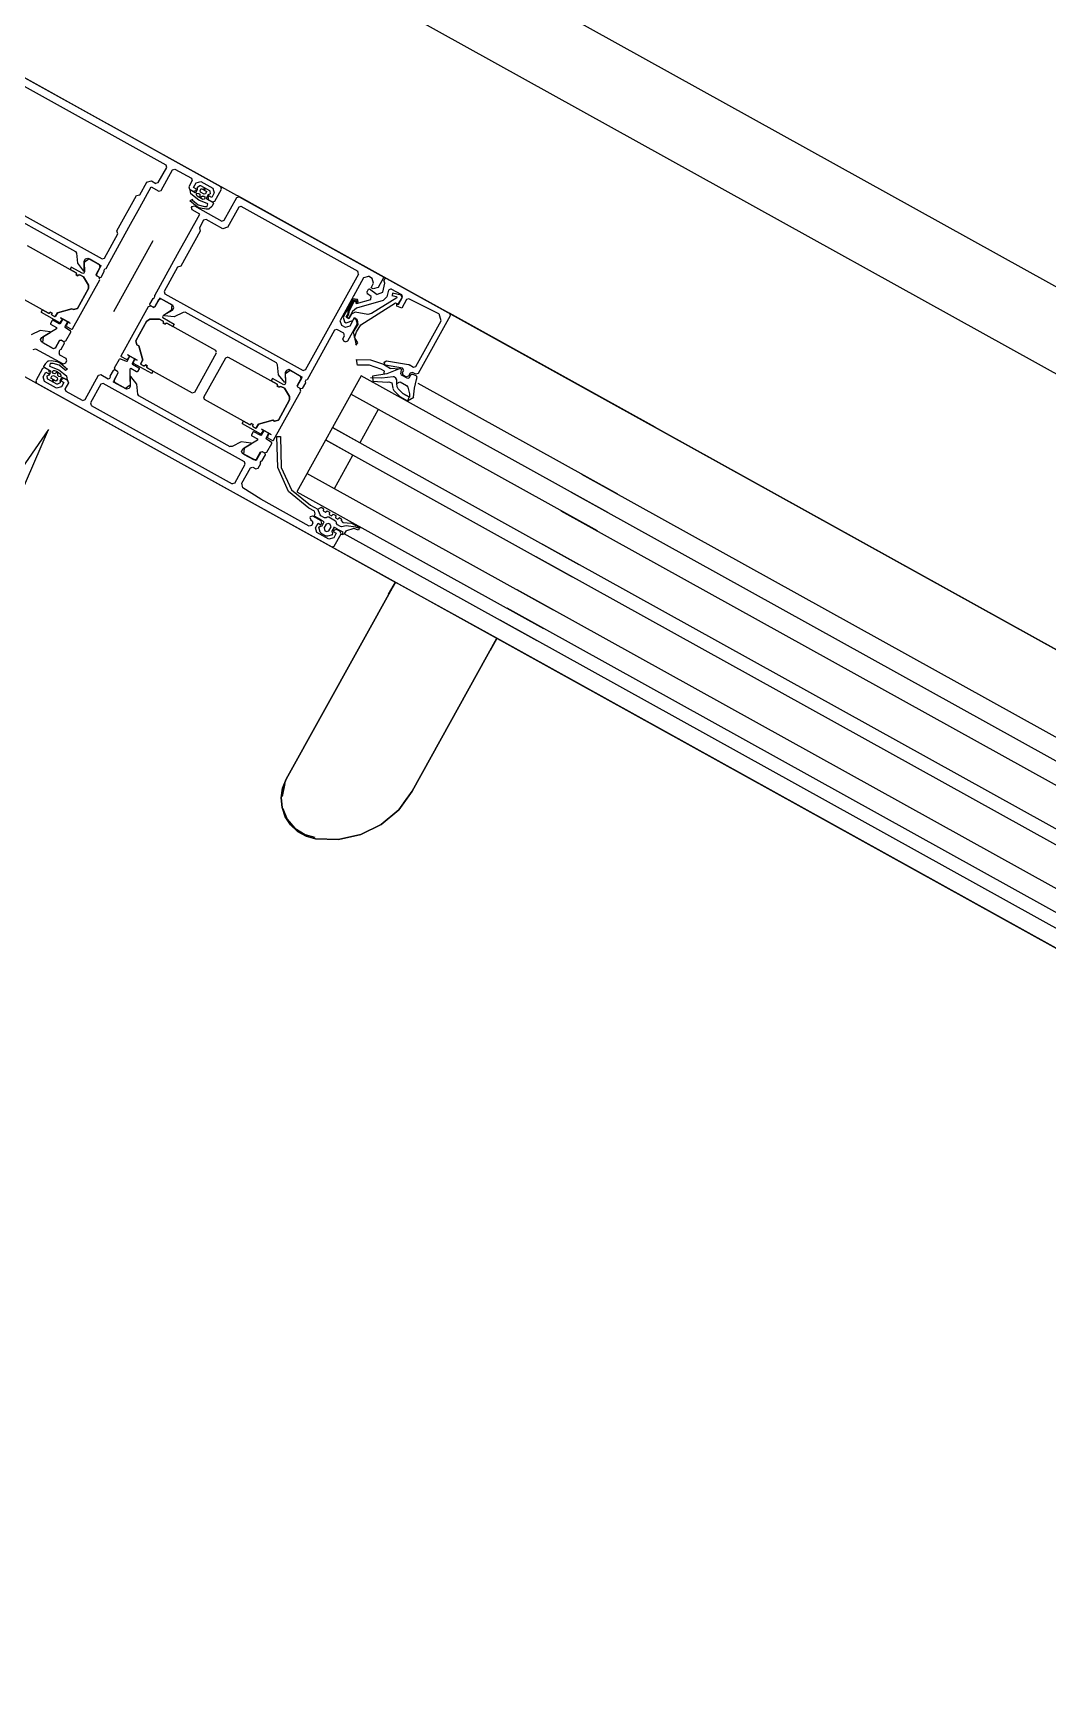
# Model space of a CAD drawing. Header units: metres. Extents: x 2.5 to 42.6, y 0.9 to 31.9.
# Drawn here: x 26.5426 to 26.6573, y 11.3102 to 11.4979 of the extents above; entities that cross this region are included whole.
import ezdxf

# ---------------------------------------------------------------- set-up
doc = ezdxf.new("R2010")
doc.units = ezdxf.units.M
doc.layers.add('ARREDI', color=9, linetype='Continuous')
doc.layers.add('PARETI_STRUTTURE', color=7, linetype='Continuous')

msp = doc.modelspace()

# ---------------------------------------------------------------- linework, layer by layer
at = {"layer": 'ARREDI'}
for points in [[(26.82266, 11.33715), (26.29852, 11.62766)], [(26.2873, 11.60012), (26.80524, 11.31303)], [(26.6046, 11.44811), (26.74614, 11.36966)], [(26.60345, 11.44604), (26.74499, 11.3676)], [(26.6023, 11.44396), (26.74384, 11.36552)], [(26.6002, 11.44018), (26.74175, 11.36173)], [(26.59944, 11.4388), (26.74098, 11.36035)], [(26.73888, 11.35657), (26.59734, 11.43501)], [(26.73698, 11.35313), (26.59543, 11.43157)], [(26.73774, 11.3545), (26.5962, 11.43295)]]:
    msp.add_lwpolyline(points, dxfattribs=at)
at = {"layer": 'PARETI_STRUTTURE'}
for points in [[(26.84487, 11.36585), (26.31109, 11.66171)], [(26.84069, 11.35832), (26.30691, 11.65418)], [(26.56386, 11.48059), (26.53888, 11.49443), (26.53825, 11.49326), (26.53841, 11.49268), (26.53862, 11.49255), (26.5389, 11.49308)], [(26.53889, 11.49443), (26.56403, 11.4805)], [(26.55765, 11.48304), (26.54098, 11.49228)], [(26.55677, 11.48105), (26.55773, 11.48277)], [(26.55709, 11.48016), (26.55838, 11.4825)], [(26.55773, 11.48277), (26.55765, 11.48304)], [(26.55839, 11.4825), (26.55865, 11.48258)], [(26.55865, 11.48258), (26.56051, 11.48155)], [(26.53478, 11.48109), (26.55042, 11.47242)], [(26.55068, 11.4725), (26.55221, 11.47525), (26.5521, 11.47562), (26.55429, 11.47958), (26.55467, 11.47969), (26.55546, 11.48111)], [(26.55468, 11.47825), (26.55596, 11.48056), (26.55682, 11.48008)], [(26.55545, 11.48111), (26.556, 11.48126)], [(26.55599, 11.48126), (26.5565, 11.48097)], [(26.55651, 11.48098), (26.55677, 11.48106)], [(26.56021, 11.48059), (26.56029, 11.48032)], [(26.56059, 11.48128), (26.56022, 11.48058)], [(26.56029, 11.48032), (26.56073, 11.48007)], [(26.56039, 11.48026), (26.56093, 11.47995)], [(26.56046, 11.47978), (26.56039, 11.48025)], [(26.56051, 11.48155), (26.5606, 11.48128)], [(26.561, 11.48015), (26.5611, 11.48032), (26.56075, 11.48051), (26.56104, 11.48102)], [(26.56104, 11.48103), (26.56158, 11.48118)], [(26.56104, 11.47999), (26.56122, 11.48032)], [(26.56119, 11.48042), (26.56119, 11.48055)], [(26.56122, 11.48032), (26.56119, 11.48043)], [(26.5612, 11.48055), (26.56147, 11.48073)], [(26.56147, 11.48073), (26.56156, 11.48073)], [(26.56149, 11.48014), (26.56163, 11.48038)], [(26.56156, 11.48073), (26.56257, 11.48016)], [(26.56157, 11.48118), (26.56295, 11.48042)], [(26.56162, 11.48038), (26.56225, 11.48004)], [(26.56295, 11.48042), (26.5631, 11.47988)], [(26.56317, 11.47895), (26.56393, 11.48032)], [(26.56393, 11.48032), (26.56385, 11.48059)], [(26.53709, 11.479), (26.54742, 11.47328)], [(26.55682, 11.48008), (26.55708, 11.48016)], [(26.56115, 11.47832), (26.56033, 11.47901)], [(26.56034, 11.47901), (26.56056, 11.47916)], [(26.56046, 11.47978), (26.56046, 11.47978)], [(26.56238, 11.47866), (26.56134, 11.47908), (26.56046, 11.47977)], [(26.56057, 11.47917), (26.56064, 11.47908)], [(26.56059, 11.47835), (26.56085, 11.47844)], [(26.56063, 11.47908), (26.56129, 11.47856)], [(26.56073, 11.48007), (26.561, 11.48016)], [(26.56086, 11.47843), (26.56395, 11.47671)], [(26.56093, 11.47996), (26.56104, 11.47998)], [(26.56108, 11.47971), (26.56108, 11.47974), (26.56111, 11.47987), (26.56135, 11.47984)], [(26.56116, 11.47953), (26.56108, 11.47972)], [(26.5618, 11.47916), (26.56161, 11.47925), (26.56136, 11.47939), (26.56116, 11.47953)], [(26.56129, 11.47856), (26.56198, 11.47837)], [(26.56134, 11.47984), (26.56145, 11.47973)], [(26.56145, 11.47973), (26.56145, 11.47934), (26.56178, 11.47955)], [(26.56153, 11.47998), (26.56149, 11.48015)], [(26.56195, 11.47975), (26.56153, 11.47999)], [(26.56178, 11.47954), (26.56193, 11.47952)], [(26.56194, 11.47918), (26.5618, 11.47915)], [(26.56211, 11.4798), (26.56194, 11.47976)], [(26.56194, 11.47951), (26.56207, 11.47933), (26.56194, 11.47918)], [(26.56198, 11.47837), (26.56216, 11.47836), (26.56231, 11.47837)], [(26.56224, 11.48004), (26.5621, 11.4798)], [(26.56221, 11.47934), (26.56224, 11.47923)], [(26.5624, 11.47967), (26.56222, 11.47934)], [(26.56224, 11.47923), (26.56298, 11.47881)], [(26.56231, 11.47837), (26.56238, 11.47867)], [(26.5631, 11.47988), (26.56281, 11.47937), (26.56248, 11.47956), (26.56238, 11.47938)], [(26.56238, 11.47939), (26.56246, 11.47912)], [(26.5625, 11.4797), (26.56239, 11.47967)], [(26.56245, 11.47912), (26.5629, 11.47887)], [(26.56264, 11.47976), (26.5625, 11.4797)], [(26.56257, 11.48017), (26.56262, 11.4801)], [(26.56261, 11.4801), (26.56264, 11.47977)], [(26.56301, 11.47871), (26.56282, 11.47837), (26.56277, 11.4783)], [(26.5629, 11.47887), (26.56317, 11.47895)], [(26.56298, 11.47882), (26.56301, 11.47871)], [(26.56422, 11.47679), (26.56565, 11.47937)], [(26.56566, 11.47937), (26.56592, 11.47945)], [(26.58228, 11.47038), (26.56575, 11.47955)], [(26.56592, 11.47945), (26.58228, 11.47038), (26.58163, 11.46921), (26.58105, 11.46904), (26.58084, 11.46915), (26.58112, 11.46967)], [(26.55363, 11.47636), (26.55449, 11.47791)], [(26.55449, 11.47791), (26.55468, 11.47825)], [(26.5619, 11.47682), (26.56143, 11.47595), (26.56152, 11.47558), (26.55933, 11.47162), (26.55895, 11.47151), (26.55743, 11.46876)], [(26.56019, 11.4752), (26.56147, 11.4775), (26.56061, 11.47797)], [(26.56053, 11.47825), (26.56059, 11.47834)], [(26.56061, 11.47798), (26.56053, 11.47825)], [(26.56252, 11.47808), (26.56248, 11.47807), (26.56217, 11.47806), (26.56198, 11.47808), (26.56175, 11.47811), (26.56155, 11.47815), (26.56135, 11.47822), (26.56116, 11.47832)], [(26.56217, 11.47689), (26.5619, 11.47681)], [(26.56406, 11.47584), (26.56217, 11.4769)], [(26.56277, 11.4783), (26.56252, 11.47808)], [(26.56396, 11.47671), (26.56422, 11.47679)], [(26.56586, 11.47827), (26.56459, 11.47599)], [(26.56612, 11.47835), (26.56586, 11.47826)], [(26.57935, 11.47102), (26.56613, 11.47835)], [(26.55086, 11.47136), (26.55345, 11.47602)], [(26.55344, 11.47601), (26.55363, 11.47636)], [(26.55914, 11.4733), (26.56, 11.47486)], [(26.56, 11.47485), (26.5602, 11.4752)], [(26.5646, 11.476), (26.56405, 11.47584)], [(26.54193, 11.47393), (26.54747, 11.47086), (26.54679, 11.47123)], [(26.54742, 11.47327), (26.54752, 11.47306)], [(26.54752, 11.47306), (26.54763, 11.47194), (26.54832, 11.47106)], [(26.55175, 11.46647), (26.5562, 11.4745)], [(26.55637, 11.46831), (26.55896, 11.47296)], [(26.55895, 11.47296), (26.55915, 11.47331)], [(26.54694, 11.47151), (26.54679, 11.47123)], [(26.54825, 11.47079), (26.54694, 11.47151)], [(26.54833, 11.47106), (26.54841, 11.4711)], [(26.5484, 11.47089), (26.54835, 11.47082)], [(26.54842, 11.47099), (26.54839, 11.47089)], [(26.54841, 11.4711), (26.5484, 11.47219), (26.54853, 11.47244)], [(26.5484, 11.47203), (26.54842, 11.47099)], [(26.54894, 11.47243), (26.54841, 11.47204)], [(26.54853, 11.47243), (26.54879, 11.47251)], [(26.5488, 11.47251), (26.55028, 11.47169), (26.54977, 11.47067)], [(26.55013, 11.47176), (26.54894, 11.47243)], [(26.54975, 11.47067), (26.55021, 11.4715)], [(26.55021, 11.47149), (26.55013, 11.47176)], [(26.55028, 11.47169), (26.55029, 11.47162)], [(26.55031, 11.47037), (26.55067, 11.47102)], [(26.55041, 11.47242), (26.55068, 11.4725)], [(26.55066, 11.47115), (26.55074, 11.4713)], [(26.55067, 11.47102), (26.55066, 11.47116)], [(26.55074, 11.47131), (26.55087, 11.47136)], [(26.57942, 11.47075), (26.57934, 11.47101)], [(26.54352, 11.4664), (26.54368, 11.46668), (26.54437, 11.4663), (26.54443, 11.46628), (26.54448, 11.4663), (26.54452, 11.46635), (26.54456, 11.46642), (26.54452, 11.46635), (26.54448, 11.4663), (26.54443, 11.46628), (26.54437, 11.4663), (26.53927, 11.46912)], [(26.54667, 11.46525), (26.5466, 11.46526), (26.54655, 11.46525), (26.5465, 11.4652), (26.54638, 11.46491), (26.54636, 11.46487), (26.54638, 11.46483), (26.54641, 11.4648), (26.54696, 11.4645), (26.547, 11.46448), (26.54705, 11.4645), (26.54707, 11.46452), (26.55016, 11.47008)], [(26.54748, 11.47063), (26.54752, 11.4707), (26.54748, 11.47063)], [(26.54762, 11.46681), (26.54887, 11.46908), (26.54762, 11.46681)], [(26.54773, 11.47058), (26.54769, 11.47051), (26.54773, 11.47058)], [(26.54835, 11.47082), (26.54824, 11.47079)], [(26.5498, 11.47051), (26.54976, 11.47067)], [(26.54977, 11.47067), (26.54981, 11.47051)], [(26.55008, 11.47035), (26.5498, 11.4705)], [(26.54982, 11.47051), (26.55015, 11.47033)], [(26.55015, 11.47009), (26.55007, 11.47035)], [(26.55015, 11.47032), (26.55032, 11.47037)], [(26.57341, 11.4599), (26.57943, 11.47075)], [(26.57999, 11.4703), (26.57885, 11.46823)], [(26.58052, 11.47045), (26.57998, 11.4703)], [(26.58037, 11.46872), (26.58053, 11.46901)], [(26.58097, 11.47021), (26.58053, 11.47046)], [(26.58053, 11.46901), (26.58064, 11.46904)], [(26.58064, 11.46904), (26.58153, 11.46842)], [(26.58112, 11.46967), (26.58097, 11.47021)], [(26.58214, 11.46866), (26.58239, 11.4697)], [(26.5823, 11.46992), (26.58226, 11.46995), (26.58245, 11.47028), (26.58969, 11.46628)], [(26.77617, 11.36291), (26.78374, 11.35872), (26.58228, 11.47038)], [(26.77617, 11.36292), (26.58986, 11.46618), (26.58228, 11.47038)], [(26.5824, 11.4697), (26.5823, 11.46992)], [(26.5831, 11.46903), (26.5828, 11.4689)], [(26.58431, 11.46835), (26.5831, 11.46902)], [(26.55566, 11.46703), (26.55593, 11.46711)], [(26.55582, 11.46732), (26.55619, 11.46797)], [(26.55587, 11.46716), (26.55583, 11.46732)], [(26.55621, 11.46697), (26.55587, 11.46715)], [(26.55593, 11.46711), (26.55621, 11.46696)], [(26.55618, 11.46796), (26.55631, 11.46802)], [(26.5563, 11.46802), (26.55639, 11.46817)], [(26.55844, 11.46716), (26.55695, 11.46798), (26.55637, 11.46701)], [(26.55637, 11.467), (26.55683, 11.46783)], [(26.55639, 11.46818), (26.55638, 11.46832)], [(26.55683, 11.46783), (26.5571, 11.46791)], [(26.55696, 11.46798), (26.55689, 11.46797)], [(26.5571, 11.4679), (26.55829, 11.46724)], [(26.55743, 11.46876), (26.55752, 11.46849)], [(26.55751, 11.46849), (26.57315, 11.45982)], [(26.5583, 11.46724), (26.55824, 11.46657)], [(26.55852, 11.4669), (26.55843, 11.46716)], [(26.57865, 11.46789), (26.57732, 11.46547)], [(26.5788, 11.4679), (26.57767, 11.46583)], [(26.57824, 11.46655), (26.57893, 11.46779)], [(26.57835, 11.46653), (26.57897, 11.46767)], [(26.57884, 11.46824), (26.57865, 11.46789)], [(26.57929, 11.46784), (26.5788, 11.4679)], [(26.57893, 11.4678), (26.57915, 11.46777)], [(26.57897, 11.46766), (26.57904, 11.46765)], [(26.57905, 11.46765), (26.5791, 11.46744)], [(26.5791, 11.46744), (26.57919, 11.46738)], [(26.57914, 11.46777), (26.57921, 11.46754)], [(26.57917, 11.4642), (26.57968, 11.46499), (26.5836, 11.46746), (26.58388, 11.46731), (26.58435, 11.46804)], [(26.57919, 11.46738), (26.58079, 11.46784)], [(26.58221, 11.46771), (26.57919, 11.46685)], [(26.57921, 11.46754), (26.57936, 11.46758)], [(26.57936, 11.46759), (26.57929, 11.46785)], [(26.58043, 11.46846), (26.58038, 11.46873)], [(26.58085, 11.46819), (26.58043, 11.46847)], [(26.58079, 11.46784), (26.58085, 11.46818)], [(26.58375, 11.46803), (26.58089, 11.46624)], [(26.58154, 11.46843), (26.58214, 11.46867)], [(26.58262, 11.46814), (26.5822, 11.46771)], [(26.58281, 11.46891), (26.58261, 11.46814)], [(26.58319, 11.46831), (26.58372, 11.46818)], [(26.58326, 11.46857), (26.5832, 11.46831)], [(26.58423, 11.46834), (26.58326, 11.46857)], [(26.58372, 11.46818), (26.58375, 11.46804)], [(26.58373, 11.46709), (26.58373, 11.46738), (26.58392, 11.46726), (26.58438, 11.46809)], [(26.58435, 11.46805), (26.58423, 11.46834)], [(26.58439, 11.46809), (26.5843, 11.46835)], [(26.58484, 11.46785), (26.5843, 11.46687)], [(26.5851, 11.46793), (26.58483, 11.46784)], [(26.5885, 11.46623), (26.5851, 11.46792)], [(26.54352, 11.46641), (26.54561, 11.46525), (26.54564, 11.46524), (26.54568, 11.46525), (26.5457, 11.46528), (26.54589, 11.46554), (26.5459, 11.46561), (26.54589, 11.46567), (26.54583, 11.46571), (26.5457, 11.46578)], [(26.54578, 11.46574), (26.54591, 11.46567), (26.54594, 11.46564), (26.54595, 11.4656), (26.54594, 11.46556), (26.54569, 11.46511), (26.54566, 11.46508), (26.54562, 11.46507), (26.54558, 11.46508), (26.54485, 11.46549), (26.54483, 11.4655), (26.54478, 11.46549), (26.54476, 11.46546), (26.54458, 11.46514), (26.54458, 11.4651), (26.54458, 11.46507), (26.5446, 11.46504), (26.54527, 11.46468)], [(26.5457, 11.46578), (26.5468, 11.46517)], [(26.54672, 11.46522), (26.54579, 11.46573)], [(26.54632, 11.46317), (26.54688, 11.46416), (26.54688, 11.4642), (26.54688, 11.46424), (26.54684, 11.46427), (26.54625, 11.46467), (26.54623, 11.4647), (26.54621, 11.46474), (26.54623, 11.46478), (26.54649, 11.46525), (26.54652, 11.46528), (26.54656, 11.4653), (26.5466, 11.46528), (26.54671, 11.46523), (26.5468, 11.46517)], [(26.54699, 11.4668), (26.54719, 11.46669), (26.54699, 11.4668)], [(26.55341, 11.46151), (26.55346, 11.46147), (26.55348, 11.4614), (26.55346, 11.46135), (26.55328, 11.46108), (26.55325, 11.46105), (26.55321, 11.46104), (26.55317, 11.46105), (26.55262, 11.46137), (26.55259, 11.4614), (26.55257, 11.46143), (26.55259, 11.46147), (26.55567, 11.46703)], [(26.55423, 11.46315), (26.55548, 11.46541), (26.55423, 11.46315)], [(26.55637, 11.46701), (26.5562, 11.46697)], [(26.55621, 11.46695), (26.55638, 11.467)], [(26.55728, 11.46597), (26.55724, 11.4659)], [(26.55724, 11.46589), (26.55727, 11.46578)], [(26.55727, 11.46579), (26.55858, 11.46506)], [(26.55735, 11.46604), (26.55728, 11.46597)], [(26.55737, 11.46524), (26.55733, 11.46517), (26.55737, 11.46524)], [(26.55824, 11.46658), (26.55735, 11.46604)], [(26.55745, 11.46609), (26.55838, 11.46665), (26.55852, 11.4669)], [(26.55959, 11.46637), (26.55857, 11.46587), (26.55746, 11.466)], [(26.55746, 11.466), (26.55746, 11.4661)], [(26.55982, 11.4664), (26.55958, 11.46637)], [(26.57015, 11.46067), (26.55981, 11.4664)], [(26.57731, 11.46548), (26.57747, 11.46494)], [(26.57766, 11.46584), (26.57781, 11.4653)], [(26.57781, 11.4653), (26.57802, 11.46519)], [(26.57802, 11.46584), (26.57822, 11.4662)], [(26.57802, 11.46519), (26.57877, 11.46545)], [(26.57833, 11.46567), (26.57803, 11.46584)], [(26.57813, 11.46582), (26.57833, 11.46618)], [(26.57831, 11.46573), (26.57814, 11.46582)], [(26.57822, 11.4662), (26.57824, 11.46638)], [(26.57823, 11.46638), (26.57824, 11.46656)], [(26.57872, 11.46647), (26.5783, 11.46572)], [(26.57833, 11.46618), (26.57835, 11.46642)], [(26.57862, 11.46619), (26.57833, 11.46566)], [(26.57834, 11.46642), (26.57834, 11.46653)], [(26.57845, 11.46485), (26.57892, 11.46571), (26.5791, 11.46561)], [(26.57903, 11.46639), (26.57862, 11.46619)], [(26.57919, 11.46685), (26.57872, 11.46647)], [(26.57877, 11.46545), (26.57896, 11.46579), (26.57926, 11.46556)], [(26.58048, 11.46616), (26.57903, 11.46639)], [(26.5791, 11.46562), (26.57925, 11.46507)], [(26.57926, 11.46555), (26.57934, 11.46503)], [(26.58088, 11.46624), (26.58048, 11.46616)], [(26.5843, 11.46687), (26.58373, 11.46709)], [(26.5859, 11.46027), (26.58875, 11.46541)], [(26.58976, 11.46601), (26.58614, 11.45947)], [(26.58876, 11.46541), (26.58851, 11.46623)], [(26.61294, 11.45339), (26.58969, 11.46628), (26.58977, 11.46601)], [(26.54453, 11.4642), (26.54341, 11.46433), (26.54241, 11.46383)], [(26.54347, 11.46331), (26.54361, 11.46354), (26.54454, 11.46411)], [(26.54374, 11.46362), (26.54369, 11.46296)], [(26.54527, 11.46454), (26.54374, 11.46362)], [(26.54454, 11.46411), (26.54454, 11.4642)], [(26.54526, 11.46467), (26.54526, 11.46454)], [(26.55754, 11.46505), (26.55758, 11.46512), (26.55754, 11.46505)], [(26.56328, 11.46209), (26.55774, 11.46516), (26.55842, 11.46479)], [(26.55858, 11.46506), (26.55843, 11.46478)], [(26.5767, 11.46438), (26.57359, 11.45877)], [(26.57697, 11.46445), (26.57671, 11.46437)], [(26.57776, 11.46402), (26.57697, 11.46446)], [(26.57747, 11.46495), (26.57791, 11.4647)], [(26.57773, 11.46314), (26.57764, 11.4634)], [(26.57765, 11.4634), (26.57784, 11.46375)], [(26.57784, 11.46375), (26.57776, 11.46401)], [(26.57792, 11.4647), (26.57846, 11.46485)], [(26.57925, 11.46508), (26.57817, 11.46312)], [(26.57934, 11.46503), (26.5788, 11.4642)], [(26.5788, 11.4642), (26.57913, 11.46269)], [(26.57897, 11.46352), (26.57917, 11.4642)], [(26.57932, 11.46293), (26.57898, 11.46352)], [(26.54263, 11.4622), (26.5429, 11.46228)], [(26.5429, 11.46227), (26.546, 11.46055)], [(26.54355, 11.46304), (26.54346, 11.4633)], [(26.5449, 11.46229), (26.54355, 11.46304)], [(26.54369, 11.46296), (26.54489, 11.4623)], [(26.54489, 11.4623), (26.54515, 11.46238)], [(26.54517, 11.46237), (26.5449, 11.46228)], [(26.54516, 11.46238), (26.54562, 11.46321)], [(26.54562, 11.46319), (26.54516, 11.46237)], [(26.54565, 11.46156), (26.54557, 11.46182)], [(26.54558, 11.46182), (26.54562, 11.46189)], [(26.5456, 11.46202), (26.54568, 11.46218)], [(26.54561, 11.46189), (26.5456, 11.46203)], [(26.54561, 11.4632), (26.54578, 11.46324)], [(26.54578, 11.46323), (26.54561, 11.46319)], [(26.54634, 11.46117), (26.54565, 11.46155)], [(26.54568, 11.46218), (26.54581, 11.46224)], [(26.54578, 11.46325), (26.54605, 11.4631)], [(26.54612, 11.46304), (26.54578, 11.46323)], [(26.5458, 11.46224), (26.54617, 11.46289)], [(26.54605, 11.46309), (26.54632, 11.46318)], [(26.54616, 11.46288), (26.54612, 11.46305)], [(26.55183, 11.46012), (26.55239, 11.4611), (26.55242, 11.46114), (26.55244, 11.46114), (26.55249, 11.46114), (26.55314, 11.46085), (26.55318, 11.46084), (26.55322, 11.46085), (26.55325, 11.46088), (26.55351, 11.46137), (26.55353, 11.46141), (26.55351, 11.46144), (26.55349, 11.46146), (26.55336, 11.46153), (26.55328, 11.46159)], [(26.55437, 11.46098), (26.55328, 11.46159)], [(26.55336, 11.46154), (26.55429, 11.46102)], [(26.55456, 11.4626), (26.55435, 11.46272), (26.55456, 11.4626)], [(26.56089, 11.45737), (26.56336, 11.46182)], [(26.56336, 11.46183), (26.56328, 11.46209)], [(26.5779, 11.46304), (26.57773, 11.46314)], [(26.57817, 11.46312), (26.5779, 11.46303)], [(26.57912, 11.46269), (26.57932, 11.46293)], [(26.54368, 11.46004), (26.54292, 11.45866)], [(26.54395, 11.46011), (26.54369, 11.46003)], [(26.54375, 11.4591), (26.54404, 11.45961), (26.54438, 11.45942), (26.54447, 11.4596)], [(26.54384, 11.46027), (26.54404, 11.46062), (26.54408, 11.46069)], [(26.54387, 11.46016), (26.54385, 11.46027)], [(26.54461, 11.45975), (26.54388, 11.46016)], [(26.5444, 11.45986), (26.54396, 11.46011)], [(26.54409, 11.46068), (26.54434, 11.4609)], [(26.54434, 11.4609), (26.54438, 11.46091), (26.54468, 11.46093), (26.54488, 11.4609), (26.5451, 11.46087), (26.54531, 11.46083), (26.5455, 11.46076), (26.5457, 11.46066)], [(26.54448, 11.4596), (26.54439, 11.45986)], [(26.54446, 11.45931), (26.54464, 11.45964)], [(26.54455, 11.46061), (26.54448, 11.46032)], [(26.54448, 11.46032), (26.54552, 11.4599), (26.54639, 11.45921)], [(26.54488, 11.46061), (26.5447, 11.46062), (26.54454, 11.46061)], [(26.54464, 11.45965), (26.54462, 11.45976)], [(26.54492, 11.45947), (26.54478, 11.45965), (26.54492, 11.4598)], [(26.54557, 11.46042), (26.54487, 11.46062)], [(26.54492, 11.4598), (26.54506, 11.45983)], [(26.54505, 11.45983), (26.54525, 11.45973), (26.5455, 11.45959), (26.54569, 11.45945)], [(26.54541, 11.45926), (26.54541, 11.45965), (26.54507, 11.45944)], [(26.54622, 11.4599), (26.54557, 11.46042)], [(26.5457, 11.46066), (26.54652, 11.45997)], [(26.546, 11.46056), (26.54626, 11.46064)], [(26.54629, 11.45982), (26.54622, 11.4599)], [(26.54627, 11.46063), (26.54642, 11.46091)], [(26.54651, 11.45998), (26.54629, 11.45982)], [(26.54642, 11.46091), (26.54634, 11.46117)], [(26.55167, 11.45983), (26.55131, 11.45918)], [(26.55183, 11.45988), (26.55167, 11.45983)], [(26.55191, 11.45985), (26.55183, 11.46011)], [(26.55217, 11.45969), (26.55184, 11.45987)], [(26.55219, 11.45969), (26.55191, 11.45985)], [(26.55222, 11.45953), (26.55218, 11.4597)], [(26.55223, 11.45953), (26.55219, 11.4597)], [(26.55355, 11.45995), (26.55358, 11.45817)], [(26.55367, 11.46002), (26.55356, 11.45995)], [(26.55429, 11.46102), (26.55417, 11.46109), (26.55413, 11.4611), (26.5541, 11.46109), (26.55406, 11.46106), (26.55382, 11.4606), (26.55381, 11.46058), (26.55382, 11.46053), (26.55385, 11.46051), (26.55457, 11.4601), (26.5546, 11.46008), (26.55461, 11.46003), (26.5546, 11.45999), (26.55443, 11.45969), (26.5544, 11.45966), (26.55436, 11.45965), (26.55432, 11.45966), (26.55367, 11.46002)], [(26.55606, 11.45946), (26.55398, 11.46061), (26.55395, 11.46064), (26.55395, 11.46068), (26.55395, 11.46072), (26.55409, 11.461), (26.55413, 11.46105), (26.55418, 11.46107), (26.55425, 11.46104), (26.55438, 11.46097)], [(26.55606, 11.45946), (26.55621, 11.45973), (26.55552, 11.46011), (26.55548, 11.46016), (26.55546, 11.46022), (26.55548, 11.46027), (26.55552, 11.46034), (26.55548, 11.46027), (26.55546, 11.46022), (26.55548, 11.46016), (26.55552, 11.46011), (26.56061, 11.45729)], [(26.56192, 11.45679), (26.56439, 11.46125)], [(26.56439, 11.46125), (26.56466, 11.46134)], [(26.56466, 11.46133), (26.5702, 11.45826), (26.56952, 11.45864)], [(26.57025, 11.46046), (26.57015, 11.46067)], [(26.57106, 11.45846), (26.57035, 11.45933), (26.57025, 11.46046)], [(26.57126, 11.45983), (26.57112, 11.4596), (26.57115, 11.4585)], [(26.57167, 11.45983), (26.57114, 11.45944)], [(26.57153, 11.45991), (26.57126, 11.45983)], [(26.5725, 11.45807), (26.57303, 11.45902), (26.57153, 11.45991)], [(26.57286, 11.45916), (26.57167, 11.45983)], [(26.57314, 11.45982), (26.57341, 11.45991)], [(26.57918, 11.46104), (26.58075, 11.46103), (26.58222, 11.46051)], [(26.57928, 11.46042), (26.57918, 11.46104)], [(26.58192, 11.45996), (26.58064, 11.46042), (26.57928, 11.46042)], [(26.58413, 11.46003), (26.5826, 11.45945), (26.58099, 11.45917)], [(26.58234, 11.45973), (26.58192, 11.45996)], [(26.58222, 11.46051), (26.58304, 11.46005)], [(26.58228, 11.45936), (26.58234, 11.45972)], [(26.58231, 11.46069), (26.58237, 11.4608)], [(26.58245, 11.46039), (26.58231, 11.46069)], [(26.58237, 11.4608), (26.58258, 11.46089)], [(26.58438, 11.46009), (26.58245, 11.4604)], [(26.58257, 11.46089), (26.58505, 11.4605)], [(26.58304, 11.46006), (26.58403, 11.45999)], [(26.58429, 11.4599), (26.58414, 11.46003)], [(26.58421, 11.45943), (26.58428, 11.4599)], [(26.58452, 11.4598), (26.58438, 11.46009)], [(26.58438, 11.45954), (26.58451, 11.45981)], [(26.58505, 11.4605), (26.58512, 11.46047)], [(26.58512, 11.46048), (26.58563, 11.46019)], [(26.58564, 11.46019), (26.5859, 11.46028)], [(26.54283, 11.45849), (26.57658, 11.43978)], [(26.54292, 11.45866), (26.543, 11.45839)], [(26.543, 11.45839), (26.5764, 11.43988)], [(26.5439, 11.45856), (26.54375, 11.4591)], [(26.54528, 11.4578), (26.54391, 11.45856)], [(26.54424, 11.45888), (26.54421, 11.45921)], [(26.54422, 11.45922), (26.54436, 11.45929)], [(26.54428, 11.45881), (26.54424, 11.45888)], [(26.5453, 11.45825), (26.54429, 11.45882)], [(26.54435, 11.45928), (26.54446, 11.45931)], [(26.54461, 11.45894), (26.54475, 11.45918)], [(26.54523, 11.4586), (26.54461, 11.45895)], [(26.54475, 11.45919), (26.54491, 11.45923)], [(26.54491, 11.45923), (26.54532, 11.45901)], [(26.54508, 11.45944), (26.54492, 11.45947)], [(26.54537, 11.45884), (26.54523, 11.45861)], [(26.54582, 11.45795), (26.54528, 11.4578)], [(26.54538, 11.45825), (26.5453, 11.45825)], [(26.54532, 11.459), (26.54536, 11.45884)], [(26.54566, 11.45843), (26.54538, 11.45825)], [(26.54552, 11.45914), (26.5454, 11.45925)], [(26.54577, 11.45927), (26.54577, 11.45924), (26.54574, 11.45911), (26.54551, 11.45914)], [(26.54582, 11.459), (26.54564, 11.45866)], [(26.54564, 11.45867), (26.54566, 11.45856)], [(26.54567, 11.45856), (26.54567, 11.45843)], [(26.54569, 11.45946), (26.54577, 11.45926)], [(26.54585, 11.45883), (26.54576, 11.45867), (26.5461, 11.45847), (26.54581, 11.45796)], [(26.54592, 11.45903), (26.54581, 11.459)], [(26.54612, 11.45891), (26.54586, 11.45883)], [(26.54647, 11.45873), (26.54592, 11.45903)], [(26.54657, 11.45866), (26.54613, 11.45891)], [(26.54626, 11.45771), (26.54664, 11.4584)], [(26.54639, 11.4592), (26.54639, 11.4592)], [(26.5464, 11.4592), (26.54647, 11.45873)], [(26.54665, 11.45839), (26.54656, 11.45866)], [(26.54999, 11.45924), (26.54847, 11.45649)], [(26.55027, 11.45828), (26.54909, 11.45614)], [(26.55026, 11.45932), (26.55, 11.45923)], [(26.55112, 11.45884), (26.55026, 11.45931)], [(26.55054, 11.45835), (26.55028, 11.45827)], [(26.56652, 11.4495), (26.55055, 11.45836)], [(26.55125, 11.45889), (26.55112, 11.45884)], [(26.55133, 11.45905), (26.55125, 11.4589)], [(26.55131, 11.45918), (26.55133, 11.45904)], [(26.55319, 11.45769), (26.5517, 11.45851), (26.55222, 11.45953)], [(26.55171, 11.45851), (26.5517, 11.45858)], [(26.55185, 11.45844), (26.55177, 11.4587)], [(26.55178, 11.45871), (26.55223, 11.45954)], [(26.55305, 11.45778), (26.55185, 11.45844)], [(26.55358, 11.45817), (26.55305, 11.45778)], [(26.55346, 11.45777), (26.55319, 11.45769)], [(26.55357, 11.4591), (26.55359, 11.45802), (26.55346, 11.45777)], [(26.55366, 11.45915), (26.55357, 11.4591)], [(26.55447, 11.45714), (26.55436, 11.45826), (26.55366, 11.45914)], [(26.56967, 11.45891), (26.56952, 11.45864)], [(26.57098, 11.45819), (26.56967, 11.45891)], [(26.57021, 11.45803), (26.57025, 11.4581), (26.57021, 11.45803)], [(26.57046, 11.45798), (26.57042, 11.45791), (26.57046, 11.45798)], [(26.57108, 11.45822), (26.57097, 11.45819)], [(26.57114, 11.4585), (26.57106, 11.45846)], [(26.57113, 11.45829), (26.57108, 11.45822)], [(26.57115, 11.45839), (26.57112, 11.4583)], [(26.57113, 11.45943), (26.57115, 11.45839)], [(26.60758, 11.44374), (26.57969, 11.4592), (26.57243, 11.44611), (26.60033, 11.43065)], [(26.57248, 11.45807), (26.57294, 11.4589)], [(26.57253, 11.45791), (26.57249, 11.45808)], [(26.57254, 11.45791), (26.5725, 11.45808)], [(26.57281, 11.45776), (26.57253, 11.45791)], [(26.57288, 11.45773), (26.57255, 11.45791)], [(26.57288, 11.45749), (26.5728, 11.45775)], [(26.57294, 11.4589), (26.57286, 11.45916)], [(26.57304, 11.45777), (26.57288, 11.45773)], [(26.57303, 11.45902), (26.57301, 11.45909)], [(26.5734, 11.45842), (26.57304, 11.45777)], [(26.57347, 11.45871), (26.57339, 11.45856)], [(26.57339, 11.45855), (26.5734, 11.45841)], [(26.57359, 11.45876), (26.57347, 11.45871)], [(26.58332, 11.4591), (26.58206, 11.45895), (26.58078, 11.45899)], [(26.581, 11.45917), (26.58104, 11.45859)], [(26.58104, 11.45859), (26.58265, 11.45849)], [(26.58265, 11.45848), (26.58285, 11.45854)], [(26.58285, 11.45854), (26.58316, 11.45842)], [(26.58316, 11.45842), (26.58329, 11.4578)], [(26.58328, 11.45779), (26.58341, 11.45754)], [(26.58341, 11.45908), (26.58332, 11.45911)], [(26.58364, 11.45896), (26.58342, 11.45908)], [(26.58374, 11.45877), (26.58364, 11.45895)], [(26.58377, 11.45795), (26.58374, 11.45835), (26.58374, 11.45878)], [(26.58375, 11.45835), (26.58409, 11.45854)], [(26.58388, 11.45774), (26.58377, 11.45795)], [(26.58388, 11.45774), (26.58434, 11.45729), (26.58388, 11.45774)], [(26.5841, 11.45854), (26.58485, 11.45812)], [(26.58427, 11.4593), (26.58422, 11.45943)], [(26.58498, 11.45891), (26.58427, 11.4593)], [(26.58445, 11.45927), (26.58437, 11.45954)], [(26.5848, 11.45908), (26.58445, 11.45928)], [(26.58506, 11.45916), (26.5848, 11.45908)], [(26.58485, 11.45812), (26.58497, 11.45794)], [(26.58497, 11.45794), (26.58519, 11.45718)], [(26.58515, 11.45897), (26.58498, 11.45892)], [(26.58526, 11.4595), (26.58506, 11.45916)], [(26.58528, 11.4593), (26.58514, 11.45897)], [(26.58552, 11.45958), (26.58526, 11.4595)], [(26.58543, 11.45937), (26.58527, 11.4593)], [(26.58596, 11.4592), (26.58543, 11.45938)], [(26.58587, 11.45939), (26.58552, 11.45958)], [(26.58564, 11.4568), (26.58574, 11.45782), (26.58596, 11.4588)], [(26.58614, 11.45947), (26.58587, 11.45938)], [(26.58604, 11.45905), (26.58595, 11.45919)], [(26.58596, 11.45881), (26.58603, 11.45906)], [(26.60873, 11.44582), (26.58615, 11.45833)], [(26.54634, 11.45744), (26.54626, 11.4577)], [(26.5482, 11.45641), (26.54634, 11.45743)], [(26.54847, 11.45648), (26.5482, 11.4564)], [(26.54909, 11.45614), (26.54917, 11.45588)], [(26.54917, 11.45587), (26.56514, 11.44701)], [(26.55457, 11.45693), (26.55447, 11.45714)], [(26.5649, 11.4512), (26.55457, 11.45693)], [(26.56062, 11.45729), (26.56088, 11.45737)], [(26.562, 11.45653), (26.56191, 11.45679)], [(26.56625, 11.45381), (26.5664, 11.45408), (26.5671, 11.45371), (26.56715, 11.45368), (26.56721, 11.45371), (26.56725, 11.45375), (26.56729, 11.45382), (26.56725, 11.45375), (26.56721, 11.45371), (26.56715, 11.45368), (26.5671, 11.45371), (26.562, 11.45653)], [(26.5694, 11.45265), (26.56933, 11.45266), (26.56927, 11.45265), (26.56923, 11.45261), (26.56911, 11.45231), (26.56909, 11.45227), (26.56911, 11.45223), (26.56914, 11.4522), (26.56969, 11.4519), (26.56973, 11.45188), (26.56977, 11.4519), (26.5698, 11.45193), (26.57289, 11.45748)], [(26.57035, 11.45421), (26.5716, 11.45648), (26.57035, 11.45421)], [(26.60644, 11.44167), (26.57855, 11.45713)], [(26.58341, 11.45755), (26.58404, 11.45691)], [(26.58404, 11.45691), (26.58415, 11.45683)], [(26.58415, 11.45683), (26.58494, 11.4564), (26.58518, 11.45682), (26.58516, 11.4568), (26.58441, 11.45722), (26.58516, 11.4568)], [(26.58442, 11.45721), (26.58433, 11.45728), (26.58442, 11.45721)], [(26.58494, 11.45639), (26.58565, 11.45681)], [(26.58494, 11.45639), (26.58494, 11.45639)], [(26.58519, 11.45718), (26.58517, 11.45682)], [(26.56971, 11.45421), (26.56992, 11.4541), (26.56971, 11.45421)], [(26.58164, 11.45542), (26.57954, 11.45162), (26.57645, 11.45335), (26.60433, 11.43789)], [(26.65733, 11.05919), (26.61058, 11.09147), (26.57104, 11.13225), (26.54019, 11.17995), (26.51926, 11.23276), (26.50903, 11.28865), (26.50989, 11.34544), (26.52182, 11.40098), (26.54436, 11.45313), (26.51208, 11.40638), (26.4713, 11.36683), (26.4236, 11.336), (26.37079, 11.31505), (26.3149, 11.30483), (26.2581, 11.30569), (26.20255, 11.31762), (26.15042, 11.34016)], [(26.56625, 11.45381), (26.56834, 11.45265), (26.56836, 11.45264), (26.5684, 11.45265), (26.56843, 11.45268), (26.56861, 11.45295), (26.56863, 11.45301), (26.56861, 11.45307), (26.56856, 11.45311), (26.56843, 11.45318)], [(26.56851, 11.45314), (26.56864, 11.45307), (26.56867, 11.45304), (26.56868, 11.453), (26.56867, 11.45296), (26.56842, 11.45251), (26.56839, 11.45249), (26.56835, 11.45247), (26.5683, 11.45249), (26.56758, 11.45289), (26.56755, 11.4529), (26.56751, 11.45289), (26.56749, 11.45286), (26.5673, 11.45254), (26.5673, 11.4525), (26.5673, 11.45247), (26.56735, 11.45244), (26.568, 11.45208)], [(26.56799, 11.45208), (26.56799, 11.45194)], [(26.56843, 11.45318), (26.56953, 11.45257)], [(26.56945, 11.45262), (26.56852, 11.45314)], [(26.56905, 11.45057), (26.56961, 11.45156), (26.56961, 11.4516), (26.56961, 11.45164), (26.56956, 11.45167), (26.56898, 11.45207), (26.56895, 11.4521), (26.56894, 11.45214), (26.56895, 11.45218), (26.56922, 11.45266), (26.56925, 11.45268), (26.56929, 11.4527), (26.56933, 11.45268), (26.56944, 11.45263), (26.56952, 11.45257)], [(26.57029, 11.44885), (26.57018, 11.45235)], [(26.57018, 11.45235), (26.57057, 11.45235)], [(26.57057, 11.45236), (26.57068, 11.44886)], [(26.56513, 11.45123), (26.56489, 11.45121)], [(26.56726, 11.45161), (26.56614, 11.45173), (26.56514, 11.45123)], [(26.56628, 11.45044), (26.56619, 11.4507)], [(26.5662, 11.45071), (26.56634, 11.45094), (26.56727, 11.45151)], [(26.56835, 11.45059), (26.56782, 11.44964), (26.56628, 11.45044)], [(26.56647, 11.45102), (26.56642, 11.45036)], [(26.56642, 11.45036), (26.56762, 11.4497)], [(26.568, 11.45194), (26.56647, 11.45102)], [(26.56727, 11.45151), (26.56727, 11.45161)], [(26.56789, 11.44978), (26.56834, 11.45061)], [(26.56834, 11.4506), (26.56851, 11.45065)], [(26.56851, 11.45063), (26.56834, 11.45059)], [(26.5685, 11.45065), (26.56878, 11.4505)], [(26.56885, 11.45045), (26.56851, 11.45063)], [(26.56853, 11.44964), (26.5689, 11.45029)], [(26.56878, 11.4505), (26.56905, 11.45058)], [(26.56889, 11.45029), (26.56885, 11.45045)], [(26.57668, 11.44646), (26.57877, 11.45025), (26.57568, 11.45196), (26.60357, 11.4365)], [(26.56541, 11.44709), (26.56659, 11.44923)], [(26.56621, 11.44707), (26.56718, 11.44882)], [(26.5666, 11.44923), (26.56651, 11.44949)], [(26.56718, 11.44881), (26.56744, 11.4489)], [(26.56745, 11.44889), (26.56779, 11.4487)], [(26.56762, 11.4497), (26.56788, 11.44978)], [(26.56782, 11.44964), (26.56775, 11.44962)], [(26.56779, 11.4487), (26.56805, 11.44878)], [(26.56806, 11.44878), (26.56835, 11.44929)], [(26.56833, 11.44943), (26.56841, 11.44958)], [(26.56834, 11.4493), (26.56833, 11.44943)], [(26.56841, 11.44958), (26.56854, 11.44964)], [(26.5738, 11.44424), (26.5715, 11.44613), (26.57029, 11.44885)], [(26.57068, 11.44886), (26.57183, 11.44633), (26.57399, 11.4446)], [(26.56515, 11.44702), (26.56541, 11.4471)], [(26.56634, 11.44655), (26.56621, 11.44708)], [(26.57382, 11.44221), (26.56835, 11.44525), (26.56634, 11.44655)], [(26.60147, 11.43272), (26.57358, 11.44818)], [(26.57399, 11.44459), (26.5748, 11.44414)], [(26.57444, 11.44389), (26.5738, 11.44425)], [(26.57396, 11.44326), (26.57391, 11.44319)], [(26.57392, 11.44319), (26.574, 11.44293)], [(26.57422, 11.44333), (26.57396, 11.44325)], [(26.57399, 11.44292), (26.57416, 11.44282)], [(26.57417, 11.44283), (26.57425, 11.44256)], [(26.57519, 11.4428), (26.57423, 11.44333)], [(26.57442, 11.44345), (26.57452, 11.44362)], [(26.57452, 11.44362), (26.57443, 11.44389)], [(26.57447, 11.44329), (26.57443, 11.44345)], [(26.57519, 11.44289), (26.57447, 11.44329)], [(26.57508, 11.44349), (26.5748, 11.44413), (26.57522, 11.44435)], [(26.57516, 11.4434), (26.57508, 11.4435)], [(26.57558, 11.44317), (26.57516, 11.4434)], [(26.57526, 11.44253), (26.57518, 11.4428)], [(26.57554, 11.4427), (26.57519, 11.44289)], [(26.57522, 11.44436), (26.57546, 11.44419)], [(26.57529, 11.44225), (26.57554, 11.44269)], [(26.57545, 11.44418), (26.57541, 11.44393)], [(26.57542, 11.44393), (26.57568, 11.44378)], [(26.57578, 11.44317), (26.57558, 11.44317)], [(26.57568, 11.44379), (26.57588, 11.44395)], [(26.57585, 11.44322), (26.57577, 11.44318)], [(26.57605, 11.44322), (26.57586, 11.44322)], [(26.57588, 11.44395), (26.57614, 11.4438)], [(26.57682, 11.44279), (26.57606, 11.44322)], [(26.57614, 11.4438), (26.5761, 11.44355)], [(26.5761, 11.44355), (26.57637, 11.4434)], [(26.57637, 11.4434), (26.57656, 11.44357)], [(26.57656, 11.44357), (26.57683, 11.44342)], [(26.57683, 11.44342), (26.57679, 11.44317)], [(26.57679, 11.44317), (26.57706, 11.44302)], [(26.57692, 11.44263), (26.57683, 11.44279)], [(26.57706, 11.44302), (26.57725, 11.44319)], [(26.57725, 11.44319), (26.5775, 11.44301)], [(26.57743, 11.44286), (26.57762, 11.44264)], [(26.5775, 11.443), (26.57744, 11.44286)], [(26.57409, 11.44228), (26.57383, 11.4422)], [(26.57424, 11.44256), (26.57409, 11.44228)], [(26.57454, 11.44203), (26.57483, 11.44255), (26.57516, 11.44235), (26.57526, 11.44253)], [(26.57469, 11.4415), (26.57454, 11.44204)], [(26.57607, 11.44074), (26.57469, 11.4415)], [(26.57492, 11.44209), (26.57509, 11.44223)], [(26.57508, 11.44153), (26.57493, 11.44209)], [(26.57517, 11.44141), (26.57508, 11.44154)], [(26.57509, 11.44222), (26.57512, 11.44221)], [(26.57513, 11.4422), (26.57529, 11.44225)], [(26.57574, 11.4411), (26.57517, 11.4414)], [(26.57575, 11.44244), (26.5755, 11.442)], [(26.57551, 11.44199), (26.57559, 11.44173)], [(26.57558, 11.44173), (26.57579, 11.44161)], [(26.57589, 11.44108), (26.57574, 11.4411)], [(26.57602, 11.44252), (26.57576, 11.44243)], [(26.57579, 11.44161), (26.57605, 11.4417)], [(26.57645, 11.44124), (26.57589, 11.44108)], [(26.57623, 11.4424), (26.57602, 11.44251)], [(26.57606, 11.44169), (26.57631, 11.44213)], [(26.5766, 11.44089), (26.57606, 11.44074)], [(26.5763, 11.44214), (26.57622, 11.4424)], [(26.57664, 11.44209), (26.57639, 11.44164)], [(26.57639, 11.44164), (26.57643, 11.44147)], [(26.57644, 11.44148), (26.57646, 11.44146)], [(26.57647, 11.44146), (26.57644, 11.44124)], [(26.57664, 11.44177), (26.57654, 11.4416), (26.57689, 11.44141), (26.5766, 11.44089)], [(26.57698, 11.4419), (26.57663, 11.44209)], [(26.57691, 11.44185), (26.57665, 11.44176)], [(26.57667, 11.43995), (26.57743, 11.44133)], [(26.57736, 11.4416), (26.57691, 11.44185)], [(26.57693, 11.44253), (26.57693, 11.44263)], [(26.57703, 11.44237), (26.57693, 11.44253)], [(26.57752, 11.44124), (26.57767, 11.44152), (26.57698, 11.44189)], [(26.57737, 11.44218), (26.57702, 11.44237)], [(26.57743, 11.44133), (26.57735, 11.44159)], [(26.5775, 11.44215), (26.57737, 11.44217)], [(26.57803, 11.44226), (26.5775, 11.44215)], [(26.57773, 11.44129), (26.57752, 11.44123)], [(26.57762, 11.44264), (26.57861, 11.44257)], [(26.57796, 11.44164), (26.57773, 11.44129)], [(26.57776, 11.44137), (26.59956, 11.42929)], [(26.57886, 11.44195), (26.57795, 11.44164)], [(26.57912, 11.44209), (26.57803, 11.44225)], [(26.57861, 11.44257), (26.57953, 11.44205)], [(26.57941, 11.44177), (26.57886, 11.44195)], [(26.57948, 11.44199), (26.57912, 11.44208)], [(26.57953, 11.44206), (26.57941, 11.44177)], [(26.5796, 11.44198), (26.57948, 11.44198)], [(26.5764, 11.43988), (26.57667, 11.43996)], [(26.5764, 11.43988), (26.59861, 11.42757)], [(26.57657, 11.43978), (26.58357, 11.4359)], [(26.76082, 11.33766), (26.59506, 11.42954), (26.58357, 11.4359)], [(26.57109, 11.41312), (26.57078, 11.41166)], [(26.58448, 11.41089), (26.58551, 11.4123)], [(26.57087, 11.41029), (26.57136, 11.40908), (26.57219, 11.40808), (26.57337, 11.40736), (26.57446, 11.40704)]]:
    msp.add_lwpolyline(points, dxfattribs=at)
for points in [[(26.56205, 11.48035), (26.56207, 11.48031), (26.56205, 11.48026), (26.56202, 11.48024), (26.56198, 11.48022), (26.56194, 11.48024), (26.56191, 11.48026), (26.56191, 11.48031), (26.56191, 11.48035), (26.56194, 11.48037), (26.56198, 11.48039), (26.56202, 11.48037)], [(26.54752, 11.47069), (26.54748, 11.47085)], [(26.54769, 11.47051), (26.54748, 11.47063)], [(26.5479, 11.47062), (26.54773, 11.47058)], [(26.54887, 11.46947), (26.54831, 11.4704), (26.5479, 11.47062), (26.54831, 11.4704)], [(26.54887, 11.46908), (26.54887, 11.46947)], [(26.54456, 11.46641), (26.54477, 11.4663)], [(26.54477, 11.4663), (26.54473, 11.46623), (26.54471, 11.46617), (26.54473, 11.46612), (26.54478, 11.46606), (26.54505, 11.46591), (26.54509, 11.46591), (26.54513, 11.46592), (26.54516, 11.46595), (26.54538, 11.46634), (26.54516, 11.46595), (26.54513, 11.46592), (26.54509, 11.46591), (26.54505, 11.46591), (26.54478, 11.46606), (26.54473, 11.46612), (26.54471, 11.46617), (26.54473, 11.46623)], [(26.54537, 11.46635), (26.54699, 11.4668)], [(26.54719, 11.46669), (26.54762, 11.46681)], [(26.55549, 11.4654), (26.55582, 11.46561)], [(26.55582, 11.46561), (26.55691, 11.46562), (26.55732, 11.46539), (26.55691, 11.46562)], [(26.55733, 11.4654), (26.55737, 11.46524)], [(26.55733, 11.46516), (26.55754, 11.46505)], [(26.55757, 11.46512), (26.55774, 11.46517)], [(26.55436, 11.46272), (26.55423, 11.46315)], [(26.55502, 11.46099), (26.55456, 11.4626)], [(26.55531, 11.46046), (26.55527, 11.46039), (26.55522, 11.46035), (26.55517, 11.46033), (26.55511, 11.46035), (26.55484, 11.4605), (26.55481, 11.46053), (26.55479, 11.46057), (26.55481, 11.4606), (26.55502, 11.461), (26.55481, 11.4606), (26.55479, 11.46057), (26.55481, 11.46053), (26.55484, 11.4605), (26.55511, 11.46035), (26.55517, 11.46033), (26.55522, 11.46035), (26.55527, 11.46039)], [(26.55552, 11.46035), (26.55531, 11.46046)], [(26.5448, 11.45864), (26.54479, 11.45868), (26.5448, 11.45872), (26.54483, 11.45875), (26.54487, 11.45876), (26.54491, 11.45875), (26.54494, 11.45872), (26.54494, 11.45868), (26.54494, 11.45864), (26.54491, 11.45861), (26.54487, 11.45859), (26.54483, 11.45861)], [(26.57025, 11.45809), (26.5702, 11.45826)], [(26.57042, 11.45792), (26.57021, 11.45803)], [(26.57062, 11.45802), (26.57046, 11.45798)], [(26.5716, 11.45687), (26.57104, 11.4578), (26.57062, 11.45802), (26.57104, 11.4578)], [(26.5716, 11.45648), (26.5716, 11.45687)], [(26.5681, 11.45375), (26.56971, 11.45421)], [(26.56992, 11.45409), (26.57035, 11.45421)], [(26.56729, 11.45381), (26.5675, 11.4537)], [(26.5675, 11.4537), (26.56746, 11.45363), (26.56744, 11.45358), (26.56746, 11.45352), (26.56751, 11.45346), (26.56778, 11.45331), (26.56782, 11.45331), (26.56786, 11.45333), (26.56789, 11.45335), (26.56811, 11.45374), (26.56789, 11.45335), (26.56786, 11.45333), (26.56782, 11.45331), (26.56778, 11.45331), (26.56751, 11.45346), (26.56746, 11.45352), (26.56744, 11.45358), (26.56746, 11.45363)], [(26.59506, 11.42954), (26.58548, 11.41226), (26.58396, 11.41016), (26.58198, 11.4085), (26.57966, 11.40734), (26.57713, 11.4068), (26.57455, 11.40686), (26.57349, 11.40715), (26.57252, 11.40769), (26.57173, 11.40844), (26.57112, 11.40936), (26.57076, 11.4104), (26.57065, 11.4115), (26.57081, 11.41259), (26.57121, 11.41361), (26.58358, 11.4359), (26.58281, 11.43452), (26.58358, 11.4359), (26.57121, 11.41361), (26.57081, 11.41259), (26.57065, 11.4115), (26.57076, 11.4104), (26.57112, 11.40936), (26.57173, 11.40844), (26.57252, 11.40769), (26.57349, 11.40715), (26.57455, 11.40686), (26.57713, 11.4068), (26.57966, 11.40734), (26.58198, 11.4085), (26.58396, 11.41016), (26.58548, 11.41226)], [(26.59506, 11.42953), (26.59429, 11.42816)]]:
    msp.add_lwpolyline(points, close=True, dxfattribs=at)

doc.saveas('drawing.dxf')
